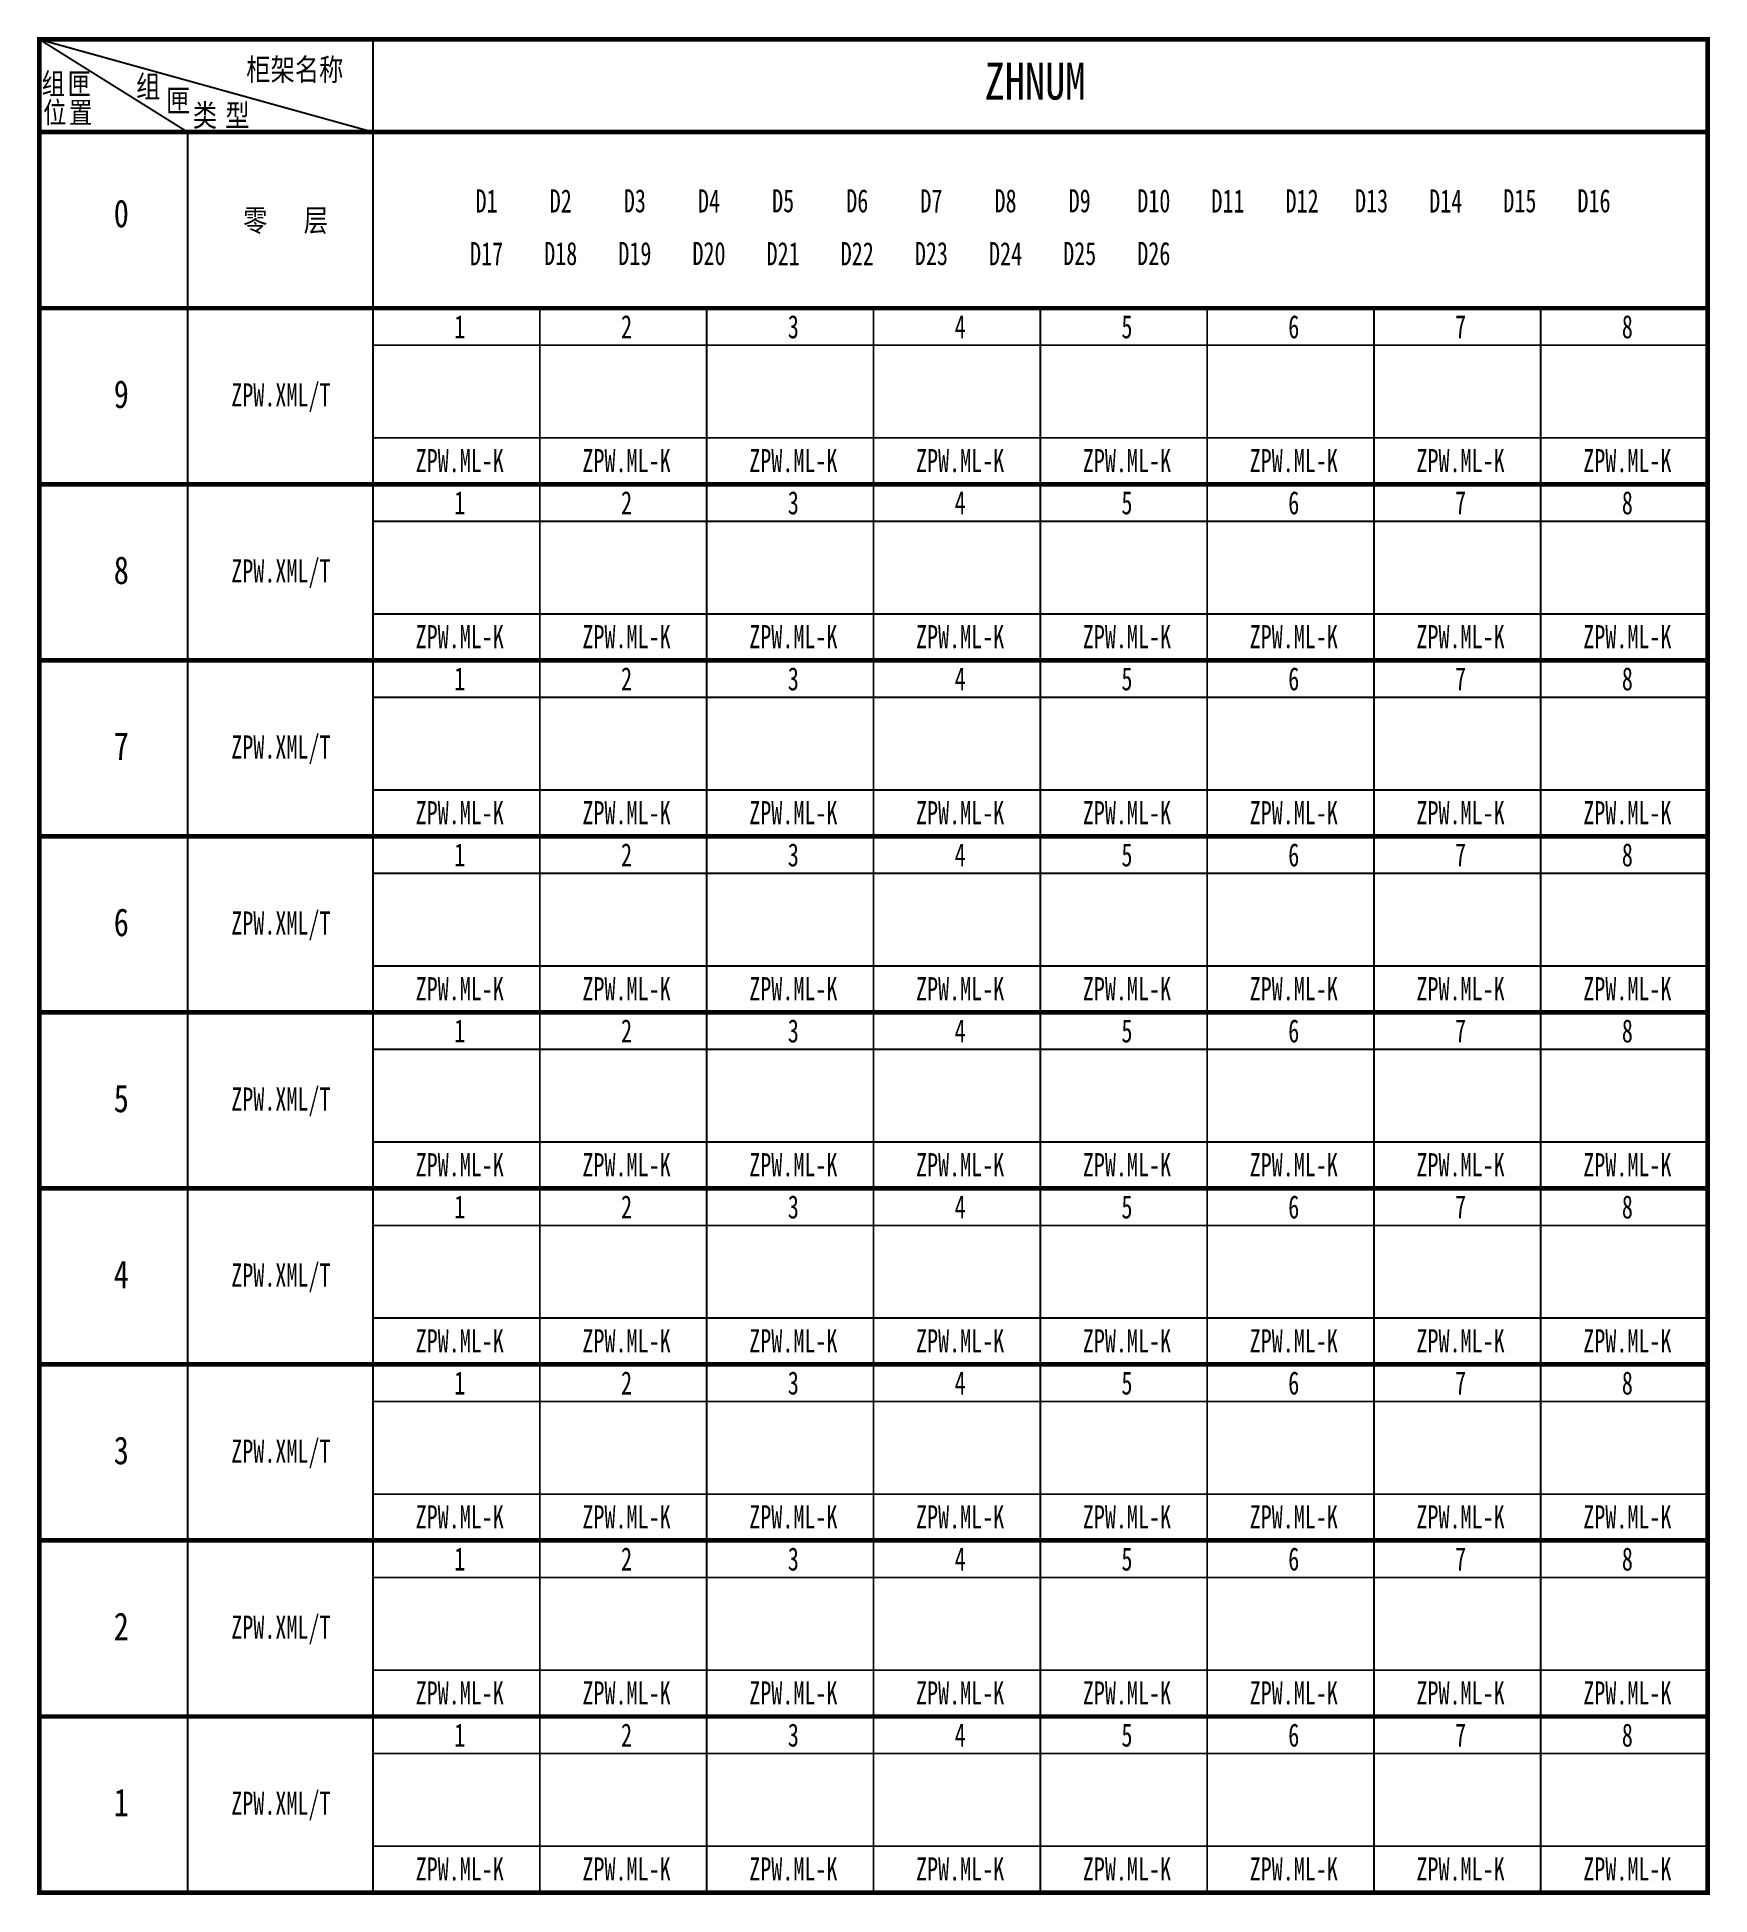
# Model space of a CAD drawing. Header units: inches. Extents: x -36 to 144, y 0 to 200.
import ezdxf
from ezdxf.enums import TextEntityAlignment as Align

# ---------------------------------------------------------------- set-up
doc = ezdxf.new("R2010")
doc.units = ezdxf.units.IN
doc.header["$MEASUREMENT"] = 0
doc.styles.add('ST', font='SimSun.ttf', dxfattribs={"width": 0.8})

# ---------------------------------------------------------------- blocks, each defined once
blk = doc.blocks.new('A$C4A073BA4')
at = {"color": 0}
for points, const_width in [([(180.25, 0.25), (0.25, 0.25), (0.25, 200.25), (180.25, 200.25), (180.25, 0.25)], 0.5), ([(0.25, 200.25), (180.25, 200.25)], 0.5), ([(0.25, 200.25), (36.25, 190.25)], 0.2), ([(16.25, 190.25), (0.25, 200.25)], 0.2), ([(36.25, 0.25), (36.25, 200.25)], 0.2), ([(180.25, 0.25), (180.25, 200.25)], 0.2), ([(0.25, 190.25), (180.25, 190.25)], 0.5), ([(0.25, 190.25), (180.25, 190.25)], 0.5), ([(16.25, 190.25), (16.25, 190.25), (16.25, 0.25)], 0.2), ([(16.25, 190.25), (16.25, 190.25), (16.25, 171.25)], 0.2), ([(0.25, 171.25), (180.25, 171.25)], 0.5), ([(54.25, 171.25), (54.25, 171.25), (54.25, 152.25)], 0.2), ([(72.25, 171.25), (72.25, 171.25), (72.25, 152.25)], 0.2), ([(90.25, 171.25), (90.25, 171.25), (90.25, 152.25)], 0.2), ([(108.25, 171.25), (108.25, 171.25), (108.25, 152.25)], 0.2), ([(126.25, 171.25), (126.25, 171.25), (126.25, 152.25)], 0.2), ([(144.25, 171.25), (144.25, 152.25)], 0.2), ([(162.25, 171.25), (162.25, 171.25), (162.25, 152.25)], 0.2), ([(36.25, 167.25), (180.25, 167.25)], 0.2), ([(36.25, 157.25), (180.25, 157.25)], 0.2), ([(0.25, 152.25), (180.25, 152.25)], 0.5), ([(54.25, 152.25), (54.25, 152.25), (54.25, 133.25)], 0.2), ([(72.25, 152.25), (72.25, 152.25), (72.25, 133.25)], 0.2), ([(90.25, 152.25), (90.25, 152.25), (90.25, 133.25)], 0.2), ([(108.25, 152.25), (108.25, 152.25), (108.25, 133.25)], 0.2), ([(126.25, 152.25), (126.25, 152.25), (126.25, 133.25)], 0.2), ([(144.25, 152.25), (144.25, 133.25)], 0.2), ([(162.25, 152.25), (162.25, 152.25), (162.25, 133.25)], 0.2), ([(36.25, 148.25), (180.25, 148.25)], 0.2), ([(36.25, 138.25), (180.25, 138.25)], 0.2), ([(0.25, 133.25), (180.25, 133.25)], 0.5), ([(54.25, 133.25), (54.25, 133.25), (54.25, 114.25)], 0.2), ([(72.25, 133.25), (72.25, 133.25), (72.25, 114.25)], 0.2), ([(90.25, 133.25), (90.25, 133.25), (90.25, 114.25)], 0.2), ([(108.25, 133.25), (108.25, 133.25), (108.25, 114.25)], 0.2), ([(126.25, 133.25), (126.25, 133.25), (126.25, 114.25)], 0.2), ([(144.25, 133.25), (144.25, 114.25)], 0.2), ([(162.25, 133.25), (162.25, 133.25), (162.25, 114.25)], 0.2), ([(36.25, 129.25), (180.25, 129.25)], 0.2), ([(36.25, 119.25), (180.25, 119.25)], 0.2), ([(0.25, 114.25), (180.25, 114.25)], 0.5), ([(54.25, 114.25), (54.25, 114.25), (54.25, 95.25)], 0.2), ([(72.25, 114.25), (72.25, 114.25), (72.25, 95.25)], 0.2), ([(90.25, 114.25), (90.25, 114.25), (90.25, 95.25)], 0.2), ([(108.25, 114.25), (108.25, 114.25), (108.25, 95.25)], 0.2), ([(126.25, 114.25), (126.25, 114.25), (126.25, 95.25)], 0.2), ([(144.25, 114.25), (144.25, 95.25)], 0.2), ([(162.25, 114.25), (162.25, 114.25), (162.25, 95.25)], 0.2), ([(36.25, 110.25), (180.25, 110.25)], 0.2), ([(36.25, 100.25), (180.25, 100.25)], 0.2), ([(0.25, 95.25), (180.25, 95.25)], 0.5), ([(54.25, 95.25), (54.25, 95.25), (54.25, 76.25)], 0.2), ([(72.25, 95.25), (72.25, 95.25), (72.25, 76.25)], 0.2), ([(90.25, 95.25), (90.25, 95.25), (90.25, 76.25)], 0.2), ([(108.25, 95.25), (108.25, 95.25), (108.25, 76.25)], 0.2), ([(126.25, 95.25), (126.25, 95.25), (126.25, 76.25)], 0.2), ([(144.25, 95.25), (144.25, 76.25)], 0.2), ([(162.25, 95.25), (162.25, 95.25), (162.25, 76.25)], 0.2), ([(36.25, 91.25), (180.25, 91.25)], 0.2), ([(36.25, 81.25), (180.25, 81.25)], 0.2), ([(0.25, 76.25), (180.25, 76.25)], 0.5), ([(54.25, 76.25), (54.25, 76.25), (54.25, 57.25)], 0.2), ([(72.25, 76.25), (72.25, 76.25), (72.25, 57.25)], 0.2), ([(90.25, 76.25), (90.25, 76.25), (90.25, 57.25)], 0.2), ([(108.25, 76.25), (108.25, 76.25), (108.25, 57.25)], 0.2), ([(126.25, 76.25), (126.25, 76.25), (126.25, 57.25)], 0.2), ([(144.25, 76.25), (144.25, 57.25)], 0.2), ([(162.25, 76.25), (162.25, 76.25), (162.25, 57.25)], 0.2), ([(36.25, 72.25), (180.25, 72.25)], 0.2), ([(36.25, 62.25), (180.25, 62.25)], 0.2), ([(0.25, 57.25), (180.25, 57.25)], 0.5), ([(54.25, 57.25), (54.25, 57.25), (54.25, 38.25)], 0.2), ([(72.25, 57.25), (72.25, 57.25), (72.25, 38.25)], 0.2), ([(90.25, 57.25), (90.25, 57.25), (90.25, 38.25)], 0.2), ([(108.25, 57.25), (108.25, 57.25), (108.25, 38.25)], 0.2), ([(126.25, 57.25), (126.25, 57.25), (126.25, 38.25)], 0.2), ([(144.25, 57.25), (144.25, 38.25)], 0.2), ([(162.25, 57.25), (162.25, 57.25), (162.25, 38.25)], 0.2), ([(36.25, 53.25), (180.25, 53.25)], 0.2), ([(36.25, 43.25), (180.25, 43.25)], 0.2), ([(0.25, 38.25), (180.25, 38.25)], 0.5), ([(54.25, 38.25), (54.25, 38.25), (54.25, 19.25)], 0.2), ([(72.25, 38.25), (72.25, 38.25), (72.25, 19.25)], 0.2), ([(90.25, 38.25), (90.25, 38.25), (90.25, 19.25)], 0.2), ([(108.25, 38.25), (108.25, 38.25), (108.25, 19.25)], 0.2), ([(126.25, 38.25), (126.25, 38.25), (126.25, 19.25)], 0.2), ([(144.25, 38.25), (144.25, 19.25)], 0.2), ([(162.25, 38.25), (162.25, 38.25), (162.25, 19.25)], 0.2), ([(36.25, 34.25), (180.25, 34.25)], 0.2), ([(36.25, 24.25), (180.25, 24.25)], 0.2), ([(0.25, 19.25), (180.25, 19.25)], 0.5), ([(54.25, 19.25), (54.25, 19.25), (54.25, 0.25)], 0.2), ([(72.25, 19.25), (72.25, 19.25), (72.25, 0.25)], 0.2), ([(90.25, 19.25), (90.25, 19.25), (90.25, 0.25)], 0.2), ([(108.25, 19.25), (108.25, 19.25), (108.25, 0.25)], 0.2), ([(126.25, 19.25), (126.25, 19.25), (126.25, 0.25)], 0.2), ([(144.25, 19.25), (144.25, 0.25)], 0.2), ([(162.25, 19.25), (162.25, 19.25), (162.25, 0.25)], 0.2), ([(36.25, 15.25), (180.25, 15.25)], 0.2), ([(36.25, 5.25), (180.25, 5.25)], 0.2)]:
    blk.add_lwpolyline(points, dxfattribs=dict(at, const_width=const_width))
at = {"color": 0, "style": 'ST', "width": 0.8}
for s, height, p in [('柜架名称', 2.4, (27.81, 195.8)), ('组', 2.3, (1.74, 194.32)), ('匣', 2.3, (4.54, 194.32)), ('组', 2.4, (11.99, 193.97)), ('匣', 2.4, (15.21, 192.45)), ('位', 2.3, (1.9, 191.21)), ('置', 2.3, (4.7, 191.21)), ('类', 2.4, (18.11, 190.86)), ('型', 2.4, (21.61, 190.86)), ('0', 3, (9.08, 179.97)), ('9', 3, (9.08, 160.47)), ('8', 3, (9.08, 141.47)), ('7', 3, (9.08, 122.47)), ('6', 3, (9.08, 103.47)), ('5', 3, (9.08, 84.47)), ('4', 3, (9.08, 65.47)), ('3', 3, (9.08, 46.47)), ('2', 3, (9.08, 27.47)), ('1', 3, (9.08, 8.47))]:
    blk.add_text(s, height=height, dxfattribs=at).set_placement(p, align=Align.CENTER)
at = {"color": 0, "width": 0.7}
for s, p in [('D1', (48.5, 182.82)), ('D2', (56.5, 182.82)), ('D3', (64.5, 182.82)), ('D4', (72.5, 182.82)), ('D5', (80.5, 182.82)), ('D6', (88.5, 182.82)), ('D7', (96.5, 182.82)), ('D8', (104.5, 182.82)), ('D9', (112.5, 182.82)), ('D10', (120.5, 182.82)), ('D11', (128.5, 182.82)), ('D12', (136.5, 182.82)), ('D13', (144, 182.82)), ('D14', (152, 182.82)), ('D15', (160, 182.82)), ('D16', (168, 182.82)), ('D17', (48.5, 177.13)), ('D18', (56.5, 177.13)), ('D19', (64.5, 177.13)), ('D20', (72.5, 177.13)), ('D21', (80.5, 177.13)), ('D22', (88.5, 177.13)), ('D23', (96.5, 177.13)), ('D24', (104.5, 177.13)), ('D25', (112.5, 177.13)), ('D26', (120.5, 177.13))]:
    blk.add_text(s, height=2.5, dxfattribs=at).set_placement(p, align=Align.MIDDLE)
at = {"color": 0, "style": 'ST', "width": 0.8}
blk.add_text('零   层', height=2.4, dxfattribs=at).set_placement((26.8, 180.69), align=Align.MIDDLE)
at = {"color": 0, "width": 0.7}
for s, p in [('1', (45.6, 168)), ('2', (63.6, 168)), ('3', (81.6, 168)), ('4', (99.6, 168)), ('5', (117.6, 168)), ('6', (135.6, 168)), ('7', (153.6, 168)), ('8', (171.6, 168)), ('1', (45.6, 149)), ('2', (63.6, 149)), ('3', (81.6, 149)), ('4', (99.6, 149)), ('5', (117.6, 149)), ('6', (135.6, 149)), ('7', (153.6, 149)), ('8', (171.6, 149)), ('1', (45.6, 130)), ('2', (63.6, 130)), ('3', (81.6, 130)), ('4', (99.6, 130)), ('5', (117.6, 130)), ('6', (135.6, 130)), ('7', (153.6, 130)), ('8', (171.6, 130)), ('1', (45.6, 111)), ('2', (63.6, 111)), ('3', (81.6, 111)), ('4', (99.6, 111)), ('5', (117.6, 111)), ('6', (135.6, 111)), ('7', (153.6, 111)), ('8', (171.6, 111)), ('1', (45.6, 92)), ('2', (63.6, 92)), ('3', (81.6, 92)), ('4', (99.6, 92)), ('5', (117.6, 92)), ('6', (135.6, 92)), ('7', (153.6, 92)), ('8', (171.6, 92)), ('1', (45.6, 73)), ('2', (63.6, 73)), ('3', (81.6, 73)), ('4', (99.6, 73)), ('5', (117.6, 73)), ('6', (135.6, 73)), ('7', (153.6, 73)), ('8', (171.6, 73)), ('1', (45.6, 54)), ('2', (63.6, 54)), ('3', (81.6, 54)), ('4', (99.6, 54)), ('5', (117.6, 54)), ('6', (135.6, 54)), ('7', (153.6, 54)), ('8', (171.6, 54)), ('1', (45.6, 35)), ('2', (63.6, 35)), ('3', (81.6, 35)), ('4', (99.6, 35)), ('5', (117.6, 35)), ('6', (135.6, 35)), ('7', (153.6, 35)), ('8', (171.6, 35)), ('1', (45.6, 16)), ('2', (63.6, 16)), ('3', (81.6, 16)), ('4', (99.6, 16)), ('5', (117.6, 16)), ('6', (135.6, 16)), ('7', (153.6, 16)), ('8', (171.6, 16))]:
    blk.add_text(s, height=2.5, dxfattribs=at).set_placement(p, align=Align.CENTER)

msp = doc.modelspace()

# ---------------------------------------------------------------- block references
at = {"color": 0}
msp.add_blockref('A$C4A073BA4', (-36.25, -0.25), dxfattribs=at)

# ---------------------------------------------------------------- texts
at = {"color": 0, "width": 0.7}
for s, p in [('ZPW.XML/T', (-9.95, 161.44)), ('ZPW.ML-K', (9.35, 154.53)), ('ZPW.ML-K', (27.35, 154.53)), ('ZPW.ML-K', (45.35, 154.53)), ('ZPW.ML-K', (63.35, 154.53)), ('ZPW.ML-K', (81.35, 154.53)), ('ZPW.ML-K', (99.35, 154.53)), ('ZPW.ML-K', (117.35, 154.53)), ('ZPW.ML-K', (135.35, 154.53)), ('ZPW.XML/T', (-9.95, 142.44)), ('ZPW.ML-K', (9.35, 135.53)), ('ZPW.ML-K', (27.35, 135.53)), ('ZPW.ML-K', (45.35, 135.53)), ('ZPW.ML-K', (63.35, 135.53)), ('ZPW.ML-K', (81.35, 135.53)), ('ZPW.ML-K', (99.35, 135.53)), ('ZPW.ML-K', (117.35, 135.53)), ('ZPW.ML-K', (135.35, 135.53)), ('ZPW.XML/T', (-9.95, 123.44)), ('ZPW.ML-K', (9.35, 116.53)), ('ZPW.ML-K', (27.35, 116.53)), ('ZPW.ML-K', (45.35, 116.53)), ('ZPW.ML-K', (63.35, 116.53)), ('ZPW.ML-K', (81.35, 116.53)), ('ZPW.ML-K', (99.35, 116.53)), ('ZPW.ML-K', (117.35, 116.53)), ('ZPW.ML-K', (135.35, 116.53)), ('ZPW.XML/T', (-9.95, 104.44)), ('ZPW.ML-K', (9.35, 97.53)), ('ZPW.ML-K', (27.35, 97.53)), ('ZPW.ML-K', (45.35, 97.53)), ('ZPW.ML-K', (63.35, 97.53)), ('ZPW.ML-K', (81.35, 97.53)), ('ZPW.ML-K', (99.35, 97.53)), ('ZPW.ML-K', (117.35, 97.53)), ('ZPW.ML-K', (135.35, 97.53)), ('ZPW.XML/T', (-9.95, 85.44)), ('ZPW.ML-K', (9.35, 78.53)), ('ZPW.ML-K', (27.35, 78.53)), ('ZPW.ML-K', (45.35, 78.53)), ('ZPW.ML-K', (63.35, 78.53)), ('ZPW.ML-K', (81.35, 78.53)), ('ZPW.ML-K', (99.35, 78.53)), ('ZPW.ML-K', (117.35, 78.53)), ('ZPW.ML-K', (135.35, 78.53)), ('ZPW.XML/T', (-9.95, 66.44)), ('ZPW.ML-K', (9.35, 59.53)), ('ZPW.ML-K', (27.35, 59.53)), ('ZPW.ML-K', (45.35, 59.53)), ('ZPW.ML-K', (63.35, 59.53)), ('ZPW.ML-K', (81.35, 59.53)), ('ZPW.ML-K', (99.35, 59.53)), ('ZPW.ML-K', (117.35, 59.53)), ('ZPW.ML-K', (135.35, 59.53)), ('ZPW.XML/T', (-9.95, 47.44)), ('ZPW.ML-K', (9.35, 40.53)), ('ZPW.ML-K', (27.35, 40.53)), ('ZPW.ML-K', (45.35, 40.53)), ('ZPW.ML-K', (63.35, 40.53)), ('ZPW.ML-K', (81.35, 40.53)), ('ZPW.ML-K', (99.35, 40.53)), ('ZPW.ML-K', (117.35, 40.53)), ('ZPW.ML-K', (135.35, 40.53)), ('ZPW.XML/T', (-9.95, 28.44)), ('ZPW.ML-K', (9.35, 21.53)), ('ZPW.ML-K', (27.35, 21.53)), ('ZPW.ML-K', (45.35, 21.53)), ('ZPW.ML-K', (63.35, 21.53)), ('ZPW.ML-K', (81.35, 21.53)), ('ZPW.ML-K', (99.35, 21.53)), ('ZPW.ML-K', (117.35, 21.53)), ('ZPW.ML-K', (135.35, 21.53)), ('ZPW.XML/T', (-9.95, 9.44)), ('ZPW.ML-K', (9.35, 2.53)), ('ZPW.ML-K', (27.35, 2.53)), ('ZPW.ML-K', (45.35, 2.53)), ('ZPW.ML-K', (63.35, 2.53)), ('ZPW.ML-K', (81.35, 2.53)), ('ZPW.ML-K', (99.35, 2.53)), ('ZPW.ML-K', (117.35, 2.53)), ('ZPW.ML-K', (135.35, 2.53))]:
    msp.add_text(s, height=2.5, dxfattribs=at).set_placement(p, align=Align.MIDDLE)
at = {"style": 'ST', "width": 0.8}
msp.add_attdef('ZHNUM', text='ZHNUM', height=4, dxfattribs=at).set_placement((71.43, 195.48), align=Align.MIDDLE)

doc.saveas('drawing.dxf')
